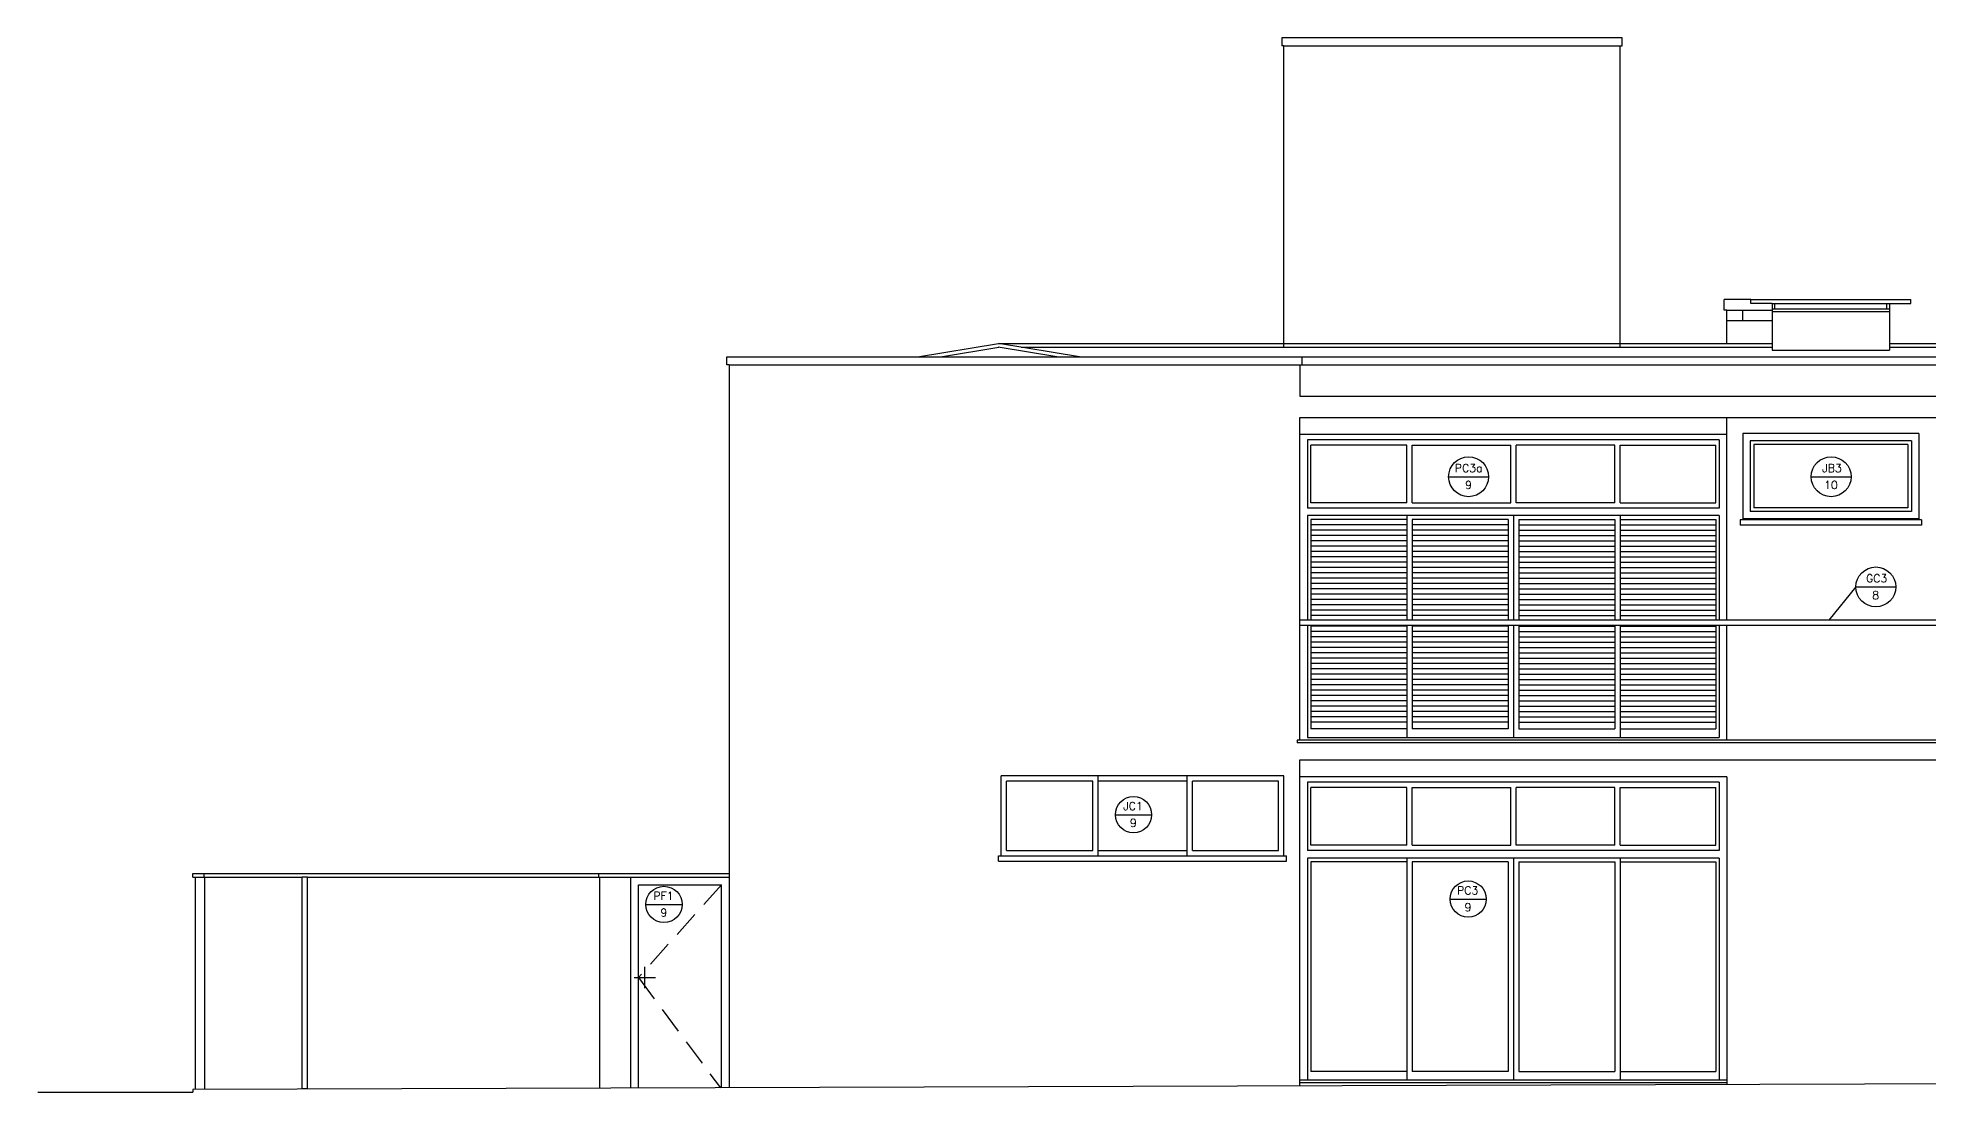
# Model space of a CAD drawing. Header units: millimetres. Extents: x 128 to 761, y 122 to 191.
# Drawn here: x 723.1 to 740.81, y 123.88 to 133.76 of the extents above; entities that cross this region are included whole.
import ezdxf

# ---------------------------------------------------------------- set-up
doc = ezdxf.new("R2010")
doc.units = ezdxf.units.MM
doc.linetypes.add('HIDDEN', pattern=[0.375, 0.25, -0.125])
for name, color, linetype in [('CAIX', 2, 'Continuous'), ('CAIXN', 7, 'Continuous'), ('LPROJ', 7, 'HIDDEN'), ('LVISTA', 1, 'Continuous'), ('LVISTA01', 8, 'Continuous'), ('LVISTA02', 1, 'Continuous'), ('LVISTA03', 4, 'Continuous'), ('NOTAS', 2, 'Continuous')]:
    doc.layers.add(name, color=color, linetype=linetype)
doc.styles.add('60-50', font='romans.shx', dxfattribs={"height": 0.075})

msp = doc.modelspace()

# ---------------------------------------------------------------- linework, layer by layer
at = {"layer": 'CAIX'}
for p, q in [((725.574, 123.9102), (725.574, 125.8902)), ((725.624, 125.8902), (725.574, 125.8902)), ((725.624, 123.9102), (725.624, 125.8902)), ((725.574, 123.9102), (725.624, 123.9102))]:
    msp.add_line(p, q, dxfattribs=at)
at = {"layer": 'CAIXN', "color": 8, "ltscale": 0.5}
for p, q in [((736.3174, 129.6449), (736.6914, 129.6449)), ((739.715, 129.6449), (740.089, 129.6449)), ((740.1338, 128.6121), (739.8798, 128.3002)), ((740.1338, 128.6121), (740.5078, 128.6121)), ((733.194, 126.4769), (733.534, 126.4769)), ((728.7936, 125.6354), (729.1336, 125.6354)), ((736.3305, 125.686), (736.6705, 125.686))]:
    msp.add_line(p, q, dxfattribs=at)
for centre, radius in [((736.5044, 129.6449), 0.187), ((739.902, 129.6449), 0.187), ((740.3208, 128.6121), 0.187), ((733.364, 126.4769), 0.17), ((728.9636, 125.6354), 0.17), ((736.5005, 125.686), 0.17)]:
    msp.add_circle(centre, radius, dxfattribs=at)
at = {"layer": 'LPROJ'}
for p, q in [((729.504, 125.8202), (728.724, 124.9502)), ((728.724, 124.9502), (729.4924, 123.9157))]:
    msp.add_line(p, q, dxfattribs=at)
at = {"layer": 'LVISTA', "color": 4}
for p, q in [((739.149, 131.3052), (740.649, 131.3052)), ((739.149, 131.2702), (739.149, 131.3052)), ((740.649, 131.2702), (740.649, 131.3052)), ((739.349, 131.2702), (739.149, 131.2702)), ((739.349, 131.2702), (739.349, 130.8318)), ((740.449, 131.2702), (740.449, 130.8318)), ((740.449, 131.2702), (740.649, 131.2702))]:
    msp.add_line(p, q, dxfattribs=at)
at = {"layer": 'LVISTA'}
for p, q in [((739.349, 131.2702), (740.449, 131.2702)), ((739.349, 131.2202), (740.449, 131.2202)), ((739.349, 131.1952), (740.449, 131.1952)), ((739.374, 131.2202), (739.374, 131.2702)), ((740.424, 131.2202), (740.424, 131.2702)), ((739.349, 130.8318), (740.449, 130.8318))]:
    msp.add_line(p, q, dxfattribs=at)
at = {"layer": 'LVISTA01'}
for p, q in [((738.899, 131.2052), (738.899, 131.3052)), ((739.149, 131.3052), (738.899, 131.3052)), ((738.924, 131.2052), (738.899, 131.2052)), ((738.924, 130.8937), (738.924, 131.2052)), ((738.924, 131.2052), (739.349, 131.2052)), ((739.349, 131.1052), (738.924, 131.1052)), ((739.074, 131.1052), (739.074, 131.2052)), ((731.554, 130.7702), (732.1017, 130.8592)), ((732.6439, 130.7702), (732.0962, 130.8592)), ((732.3111, 130.8592), (739.349, 130.8592)), ((740.449, 130.8592), (746.649, 130.8592)), ((738.924, 130.0402), (734.924, 130.0402)), ((734.994, 129.9902), (734.994, 129.3502)), ((738.854, 129.9902), (734.994, 129.9902)), ((735.924, 129.9402), (735.0265, 129.9402)), ((735.0265, 129.4002), (735.0265, 129.9402)), ((735.924, 129.4002), (735.924, 129.9402)), ((735.974, 129.4002), (735.974, 129.9402)), ((735.974, 129.9402), (736.899, 129.9402)), ((736.899, 129.4002), (736.899, 129.9402)), ((737.874, 129.9402), (736.949, 129.9402)), ((736.949, 129.4002), (736.949, 129.9402)), ((737.874, 129.4002), (737.874, 129.9402)), ((737.924, 129.9402), (738.8215, 129.9402)), ((737.924, 129.4002), (737.924, 129.9402)), ((738.8215, 129.4002), (738.8215, 129.9402)), ((738.854, 129.9902), (738.854, 129.3502)), ((739.144, 129.9802), (739.144, 129.3202)), ((740.6539, 129.9802), (739.144, 129.9802)), ((739.1767, 129.9475), (739.1767, 129.3529)), ((740.6212, 129.9475), (739.1767, 129.9475)), ((740.6212, 129.9475), (740.6212, 129.3529)), ((740.6539, 129.9802), (740.6539, 129.3202)), ((738.854, 129.3502), (734.994, 129.3502)), ((735.924, 129.4002), (735.0265, 129.4002)), ((735.974, 129.4002), (736.899, 129.4002)), ((737.874, 129.4002), (736.949, 129.4002)), ((737.924, 129.4002), (738.8215, 129.4002)), ((740.6212, 129.3529), (739.1767, 129.3529)), ((738.854, 129.2802), (734.994, 129.2802)), ((734.994, 129.2802), (734.994, 128.3002)), ((735.0265, 129.2442), (735.0265, 128.3002)), ((735.924, 129.2442), (735.0265, 129.2442)), ((735.924, 129.1942), (735.0265, 129.1942)), ((735.924, 129.2802), (735.924, 128.3002)), ((736.874, 129.2442), (735.974, 129.2442)), ((735.974, 129.2442), (735.974, 128.3002)), ((736.874, 129.1942), (735.974, 129.1942)), ((736.874, 129.2442), (736.874, 128.3002)), ((736.924, 129.2802), (736.924, 128.3002)), ((736.974, 129.2442), (737.874, 129.2442)), ((736.974, 129.2442), (736.974, 128.3002)), ((736.974, 129.1942), (737.874, 129.1942)), ((737.874, 129.2442), (737.874, 128.3002)), ((737.924, 129.2802), (737.924, 128.3002)), ((737.924, 129.2442), (738.8215, 129.2442)), ((737.924, 129.1942), (738.8215, 129.1942)), ((738.8215, 129.2442), (738.8215, 128.3002)), ((738.854, 129.2802), (738.854, 128.3002)), ((740.6539, 129.3202), (739.144, 129.3202)), ((735.924, 129.1442), (735.0265, 129.1442)), ((735.924, 129.0942), (735.0265, 129.0942)), ((735.924, 129.0442), (735.0265, 129.0442)), ((735.924, 128.9942), (735.0265, 128.9942)), ((736.874, 129.1442), (735.974, 129.1442)), ((736.874, 129.0942), (735.974, 129.0942)), ((736.874, 129.0442), (735.974, 129.0442)), ((736.874, 128.9942), (735.974, 128.9942)), ((736.974, 129.1442), (737.874, 129.1442)), ((736.974, 129.0942), (737.874, 129.0942)), ((736.974, 129.0442), (737.874, 129.0442)), ((736.974, 128.9942), (737.874, 128.9942)), ((737.924, 129.1442), (738.8215, 129.1442)), ((737.924, 129.0942), (738.8215, 129.0942)), ((737.924, 129.0442), (738.8215, 129.0442)), ((737.924, 128.9942), (738.8215, 128.9942)), ((735.924, 128.9442), (735.0265, 128.9442)), ((735.924, 128.8942), (735.0265, 128.8942)), ((735.924, 128.8442), (735.0265, 128.8442)), ((736.874, 128.9442), (735.974, 128.9442)), ((736.874, 128.8942), (735.974, 128.8942)), ((736.874, 128.8442), (735.974, 128.8442)), ((736.974, 128.9442), (737.874, 128.9442)), ((736.974, 128.8942), (737.874, 128.8942)), ((736.974, 128.8442), (737.874, 128.8442)), ((737.924, 128.9442), (738.8215, 128.9442)), ((737.924, 128.8942), (738.8215, 128.8942)), ((737.924, 128.8442), (738.8215, 128.8442)), ((735.924, 128.7942), (735.0265, 128.7942)), ((735.924, 128.7442), (735.0265, 128.7442)), ((735.924, 128.6942), (735.0265, 128.6942)), ((735.924, 128.6442), (735.0265, 128.6442)), ((736.874, 128.7942), (735.974, 128.7942)), ((736.874, 128.7442), (735.974, 128.7442)), ((736.874, 128.6942), (735.974, 128.6942)), ((736.874, 128.6442), (735.974, 128.6442)), ((736.974, 128.7942), (737.874, 128.7942)), ((736.974, 128.7442), (737.874, 128.7442)), ((736.974, 128.6942), (737.874, 128.6942)), ((736.974, 128.6442), (737.874, 128.6442)), ((737.924, 128.7942), (738.8215, 128.7942)), ((737.924, 128.7442), (738.8215, 128.7442)), ((737.924, 128.6942), (738.8215, 128.6942)), ((737.924, 128.6442), (738.8215, 128.6442)), ((735.924, 128.5942), (735.0265, 128.5942)), ((735.924, 128.5442), (735.0265, 128.5442)), ((735.924, 128.4942), (735.0265, 128.4942)), ((735.924, 128.4442), (735.0265, 128.4442)), ((736.874, 128.5942), (735.974, 128.5942)), ((736.874, 128.5442), (735.974, 128.5442)), ((736.874, 128.4942), (735.974, 128.4942)), ((736.874, 128.4442), (735.974, 128.4442)), ((736.974, 128.5942), (737.874, 128.5942)), ((736.974, 128.5442), (737.874, 128.5442)), ((736.974, 128.4942), (737.874, 128.4942)), ((736.974, 128.4442), (737.874, 128.4442)), ((737.924, 128.5942), (738.8215, 128.5942)), ((737.924, 128.5442), (738.8215, 128.5442)), ((737.924, 128.4942), (738.8215, 128.4942)), ((737.924, 128.4442), (738.8215, 128.4442)), ((735.924, 128.3942), (735.0265, 128.3942)), ((735.924, 128.3442), (735.0265, 128.3442)), ((736.874, 128.3942), (735.974, 128.3942)), ((736.874, 128.3442), (735.974, 128.3442)), ((736.974, 128.3942), (737.874, 128.3942)), ((736.974, 128.3442), (737.874, 128.3442)), ((737.924, 128.3942), (738.8215, 128.3942)), ((737.924, 128.3442), (738.8215, 128.3442)), ((734.994, 128.2502), (734.994, 127.2002)), ((735.0265, 128.2502), (735.0265, 127.2802)), ((735.924, 128.2442), (735.0265, 128.2442)), ((735.924, 128.1942), (735.0265, 128.1942)), ((735.924, 128.1442), (735.0265, 128.1442)), ((735.924, 128.0942), (735.0265, 128.0942)), ((735.924, 128.2502), (735.924, 127.2002)), ((735.974, 128.2502), (735.974, 127.2802)), ((736.874, 128.2442), (735.974, 128.2442)), ((736.874, 128.1942), (735.974, 128.1942)), ((736.874, 128.1442), (735.974, 128.1442)), ((736.874, 128.0942), (735.974, 128.0942)), ((736.874, 128.2502), (736.874, 127.2802)), ((736.924, 128.2502), (736.924, 127.2002)), ((736.974, 128.2502), (736.974, 127.2802)), ((736.974, 128.2442), (737.874, 128.2442)), ((736.974, 128.1942), (737.874, 128.1942)), ((736.974, 128.1442), (737.874, 128.1442)), ((736.974, 128.0942), (737.874, 128.0942)), ((737.874, 128.2502), (737.874, 127.2802)), ((737.924, 128.2502), (737.924, 127.2002)), ((737.924, 128.2442), (738.8215, 128.2442)), ((737.924, 128.1942), (738.8215, 128.1942)), ((737.924, 128.1442), (738.8215, 128.1442)), ((737.924, 128.0942), (738.8215, 128.0942)), ((738.8215, 128.2502), (738.8215, 127.2802)), ((738.854, 128.2502), (738.854, 127.2002)), ((735.924, 128.0442), (735.0265, 128.0442)), ((735.924, 127.9942), (735.0265, 127.9942)), ((735.924, 127.9442), (735.0265, 127.9442)), ((736.874, 128.0442), (735.974, 128.0442)), ((736.874, 127.9942), (735.974, 127.9942)), ((736.874, 127.9442), (735.974, 127.9442)), ((736.974, 128.0442), (737.874, 128.0442)), ((736.974, 127.9942), (737.874, 127.9942)), ((736.974, 127.9442), (737.874, 127.9442)), ((737.924, 128.0442), (738.8215, 128.0442)), ((737.924, 127.9942), (738.8215, 127.9942)), ((737.924, 127.9442), (738.8215, 127.9442)), ((735.924, 127.8942), (735.0265, 127.8942)), ((735.924, 127.8442), (735.0265, 127.8442)), ((735.924, 127.7942), (735.0265, 127.7942)), ((735.924, 127.7442), (735.0265, 127.7442)), ((736.874, 127.8942), (735.974, 127.8942)), ((736.874, 127.8442), (735.974, 127.8442)), ((736.874, 127.7942), (735.974, 127.7942)), ((736.874, 127.7442), (735.974, 127.7442)), ((736.974, 127.8942), (737.874, 127.8942)), ((736.974, 127.8442), (737.874, 127.8442)), ((736.974, 127.7942), (737.874, 127.7942)), ((736.974, 127.7442), (737.874, 127.7442)), ((737.924, 127.8942), (738.8215, 127.8942)), ((737.924, 127.8442), (738.8215, 127.8442)), ((737.924, 127.7942), (738.8215, 127.7942)), ((737.924, 127.7442), (738.8215, 127.7442)), ((735.924, 127.6942), (735.0265, 127.6942)), ((735.924, 127.6442), (735.0265, 127.6442)), ((735.924, 127.5942), (735.0265, 127.5942)), ((736.874, 127.6942), (735.974, 127.6942)), ((736.874, 127.6442), (735.974, 127.6442)), ((736.874, 127.5942), (735.974, 127.5942)), ((736.974, 127.6942), (737.874, 127.6942)), ((736.974, 127.6442), (737.874, 127.6442)), ((736.974, 127.5942), (737.874, 127.5942)), ((737.924, 127.6942), (738.8215, 127.6942)), ((737.924, 127.6442), (738.8215, 127.6442)), ((737.924, 127.5942), (738.8215, 127.5942)), ((735.924, 127.5442), (735.0265, 127.5442)), ((735.924, 127.4942), (735.0265, 127.4942)), ((735.924, 127.4442), (735.0265, 127.4442)), ((735.924, 127.3942), (735.0265, 127.3942)), ((736.874, 127.5442), (735.974, 127.5442)), ((736.874, 127.4942), (735.974, 127.4942)), ((736.874, 127.4442), (735.974, 127.4442)), ((736.874, 127.3942), (735.974, 127.3942)), ((736.974, 127.5442), (737.874, 127.5442)), ((736.974, 127.4942), (737.874, 127.4942)), ((736.974, 127.4442), (737.874, 127.4442)), ((736.974, 127.3942), (737.874, 127.3942)), ((737.924, 127.5442), (738.8215, 127.5442)), ((737.924, 127.4942), (738.8215, 127.4942)), ((737.924, 127.4442), (738.8215, 127.4442)), ((737.924, 127.3942), (738.8215, 127.3942)), ((735.924, 127.3442), (735.0265, 127.3442)), ((735.924, 127.2802), (735.0265, 127.2802)), ((736.874, 127.3442), (735.974, 127.3442)), ((736.874, 127.2802), (735.974, 127.2802)), ((736.974, 127.3442), (737.874, 127.3442)), ((736.974, 127.2802), (737.874, 127.2802)), ((737.924, 127.3442), (738.8215, 127.3442)), ((737.924, 127.2802), (738.8215, 127.2802)), ((734.994, 127.2002), (738.854, 127.2002)), ((734.994, 126.7802), (734.994, 126.1402)), ((738.854, 126.7802), (734.994, 126.7802)), ((735.924, 126.7302), (735.0265, 126.7302)), ((735.0265, 126.1902), (735.0265, 126.7302)), ((735.924, 126.1902), (735.924, 126.7302)), ((735.974, 126.1902), (735.974, 126.7302)), ((735.974, 126.7302), (736.899, 126.7302)), ((736.899, 126.1902), (736.899, 126.7302)), ((737.874, 126.7302), (736.949, 126.7302)), ((736.949, 126.1902), (736.949, 126.7302)), ((737.874, 126.1902), (737.874, 126.7302)), ((737.924, 126.7302), (738.8215, 126.7302)), ((737.924, 126.1902), (737.924, 126.7302)), ((738.8215, 126.1902), (738.8215, 126.7302)), ((738.854, 126.7802), (738.854, 126.1402)), ((738.854, 126.1402), (734.994, 126.1402)), ((735.924, 126.1902), (735.0265, 126.1902)), ((735.974, 126.1902), (736.899, 126.1902)), ((737.874, 126.1902), (736.949, 126.1902)), ((737.924, 126.1902), (738.8215, 126.1902)), ((738.854, 126.0702), (734.994, 126.0702)), ((734.994, 126.0702), (734.994, 123.9902)), ((735.0265, 126.0342), (735.0265, 124.0702)), ((735.924, 126.0342), (735.0265, 126.0342)), ((735.924, 126.0702), (735.924, 123.9902)), ((736.874, 126.0342), (735.974, 126.0342)), ((735.974, 126.0342), (735.974, 124.0702)), ((736.874, 126.0342), (736.874, 124.0702)), ((736.924, 126.0702), (736.924, 123.9902)), ((736.974, 126.0342), (737.874, 126.0342)), ((736.974, 126.0342), (736.974, 124.0702)), ((737.874, 126.0342), (737.874, 124.0702)), ((737.924, 126.0702), (737.924, 123.9902)), ((737.924, 126.0342), (738.8215, 126.0342)), ((738.8215, 126.0342), (738.8215, 124.0702)), ((738.854, 126.0702), (738.854, 123.9902)), ((735.924, 124.0702), (735.0265, 124.0702)), ((736.874, 124.0702), (735.974, 124.0702)), ((736.974, 124.0702), (737.874, 124.0702)), ((737.924, 124.0702), (738.8215, 124.0702))]:
    msp.add_line(p, q, dxfattribs=at)
at = {"layer": 'LVISTA02', "color": 3}
for p, q in [((737.944, 133.7602), (734.754, 133.7602)), ((734.754, 133.7602), (734.754, 133.6852)), ((737.944, 133.6852), (737.944, 133.7602)), ((734.774, 133.6852), (734.754, 133.6852)), ((734.774, 130.8592), (734.774, 133.6852)), ((737.924, 130.8592), (737.924, 133.6852)), ((737.924, 133.6852), (737.944, 133.6852)), ((724.549, 125.8902), (724.549, 125.9252)), ((724.549, 125.9252), (728.3535, 125.9252)), ((724.574, 123.9002), (724.574, 125.8902))]:
    msp.add_line(p, q, dxfattribs=at)
at = {"layer": 'LVISTA02'}
for p, q in [((734.774, 133.6852), (737.924, 133.6852)), ((729.574, 130.6952), (734.924, 130.6952)), ((734.944, 130.6952), (749.474, 130.6952)), ((739.074, 130.0502), (739.074, 129.2502)), ((740.724, 130.0502), (739.074, 130.0502)), ((740.724, 130.0502), (740.724, 129.2502)), ((740.749, 129.2414), (739.049, 129.2414)), ((739.049, 129.2414), (739.049, 129.1914)), ((740.749, 129.1914), (739.049, 129.1914)), ((740.724, 129.2502), (739.074, 129.2502)), ((740.749, 129.2414), (740.749, 129.1914)), ((734.899, 127.1752), (734.899, 127.1502)), ((734.924, 127.1752), (734.899, 127.1752)), ((749.474, 127.1502), (734.899, 127.1502)), ((732.124, 126.0914), (732.124, 126.8402)), ((734.774, 126.8402), (732.124, 126.8402)), ((734.774, 126.0914), (734.774, 126.8402)), ((738.924, 126.8302), (734.924, 126.8302)), ((738.924, 126.8302), (738.924, 123.9453)), ((732.099, 126.0914), (734.799, 126.0914)), ((732.099, 126.0414), (732.099, 126.0914)), ((732.099, 126.0414), (734.799, 126.0414)), ((734.799, 126.0414), (734.799, 126.0914)), ((724.549, 125.8902), (725.574, 125.8902)), ((724.6535, 125.8902), (724.6535, 125.9252)), ((724.6618, 123.9002), (724.6618, 125.8902)), ((725.624, 125.8902), (729.574, 125.8902)), ((728.6547, 123.9131), (728.6547, 125.8902)), ((728.724, 123.9133), (728.724, 125.8202)), ((728.724, 125.8202), (729.504, 125.8202)), ((729.504, 123.9157), (729.504, 125.8202)), ((729.574, 125.9252), (729.574, 123.916)), ((734.924, 123.9902), (738.924, 123.9902)), ((734.924, 123.9652), (738.924, 123.9652))]:
    msp.add_line(p, q, dxfattribs=at)
at = {"layer": 'LVISTA02', "color": 5}
for p, q in [((731.3391, 130.7702), (732.099, 130.8937)), ((732.8589, 130.7702), (732.099, 130.8937)), ((738.924, 128.3002), (738.924, 130.2002)), ((738.924, 127.1752), (738.924, 128.2502)), ((728.3535, 125.8902), (728.3535, 125.9252)), ((728.3535, 125.9252), (729.574, 125.9252)), ((728.3618, 123.9121), (728.3618, 125.8902))]:
    msp.add_line(p, q, dxfattribs=at)
at = {"layer": 'LVISTA02', "color": 4}
for p, q in [((732.099, 130.8937), (739.349, 130.8937)), ((740.449, 130.8937), (746.649, 130.8937))]:
    msp.add_line(p, q, dxfattribs=at)
at = {"layer": 'LVISTA02', "color": 8}
for p, q in [((732.174, 126.1414), (732.174, 126.7902)), ((732.9823, 126.7902), (732.174, 126.7902)), ((732.9823, 126.1414), (732.9823, 126.7902)), ((733.0323, 126.0914), (733.0323, 126.8402)), ((733.8656, 126.7902), (733.0323, 126.7902)), ((733.8656, 126.0914), (733.8656, 126.8402)), ((733.9156, 126.1414), (733.9156, 126.7902)), ((734.724, 126.7902), (733.9156, 126.7902)), ((734.724, 126.1414), (734.724, 126.7902)), ((732.174, 126.1414), (732.9823, 126.1414)), ((733.0323, 126.1414), (733.8656, 126.1414)), ((733.9156, 126.1414), (734.724, 126.1414))]:
    msp.add_line(p, q, dxfattribs=at)
at = {"layer": 'LVISTA02', "color": 6}
for p, q in [((723.0955, 123.8752), (724.549, 123.8752)), ((756.3659, 124.0002), (724.549, 123.9002)), ((724.549, 123.9002), (724.549, 123.8752))]:
    msp.add_line(p, q, dxfattribs=at)
at = {"layer": 'LVISTA03', "color": 6}
for p, q in [((729.554, 130.7702), (734.944, 130.7702)), ((729.554, 130.6952), (729.554, 130.7702)), ((734.944, 130.6952), (734.944, 130.7702)), ((729.574, 130.6952), (729.554, 130.6952)), ((729.574, 130.6952), (729.574, 125.9252)), ((734.924, 130.6952), (734.944, 130.6952)), ((734.924, 130.6952), (734.924, 130.4002)), ((734.924, 130.4002), (749.474, 130.4002)), ((734.924, 130.2002), (749.474, 130.2002)), ((734.924, 127.1752), (734.924, 130.2002)), ((749.399, 128.3002), (734.924, 128.3002)), ((749.399, 128.2502), (734.924, 128.2502)), ((749.499, 127.1752), (734.924, 127.1752)), ((734.924, 123.9328), (734.924, 126.9902)), ((734.924, 126.9902), (749.474, 126.9902))]:
    msp.add_line(p, q, dxfattribs=at)
at = {"layer": 'LVISTA03', "color": 5}
msp.add_line((734.944, 130.7702), (749.494, 130.7702), dxfattribs=at)
at = {"layer": 'NOTAS'}
for p, q in [((728.6847, 124.9502), (728.8847, 124.9502)), ((728.7847, 124.8502), (728.7847, 125.0502))]:
    msp.add_line(p, q, dxfattribs=at)

# ---------------------------------------------------------------- texts
at = {"layer": 'CAIXN', "color": 2, "ltscale": 0.5, "char_height": 0.075, "attachment_point": 5, "style": '60-50'}
for s, insert in [('PC3a', (736.5051, 129.7257)), ('JB3', (739.91, 129.7257)), ('9', (736.5026, 129.5681)), ('10', (739.9002, 129.5681)), ('GC3', (740.3288, 128.6929)), ('8', (740.319, 128.5352)), ('JC1', (733.3594, 126.5577)), ('9', (733.3622, 126.4001)), ('PC3', (736.4959, 125.7669)), ('PF1', (728.959, 125.7163)), ('9', (736.4987, 125.6092)), ('9', (728.9618, 125.5586))]:
    msp.add_mtext(s, dxfattribs=dict(at, insert=insert))

doc.saveas('drawing.dxf')
